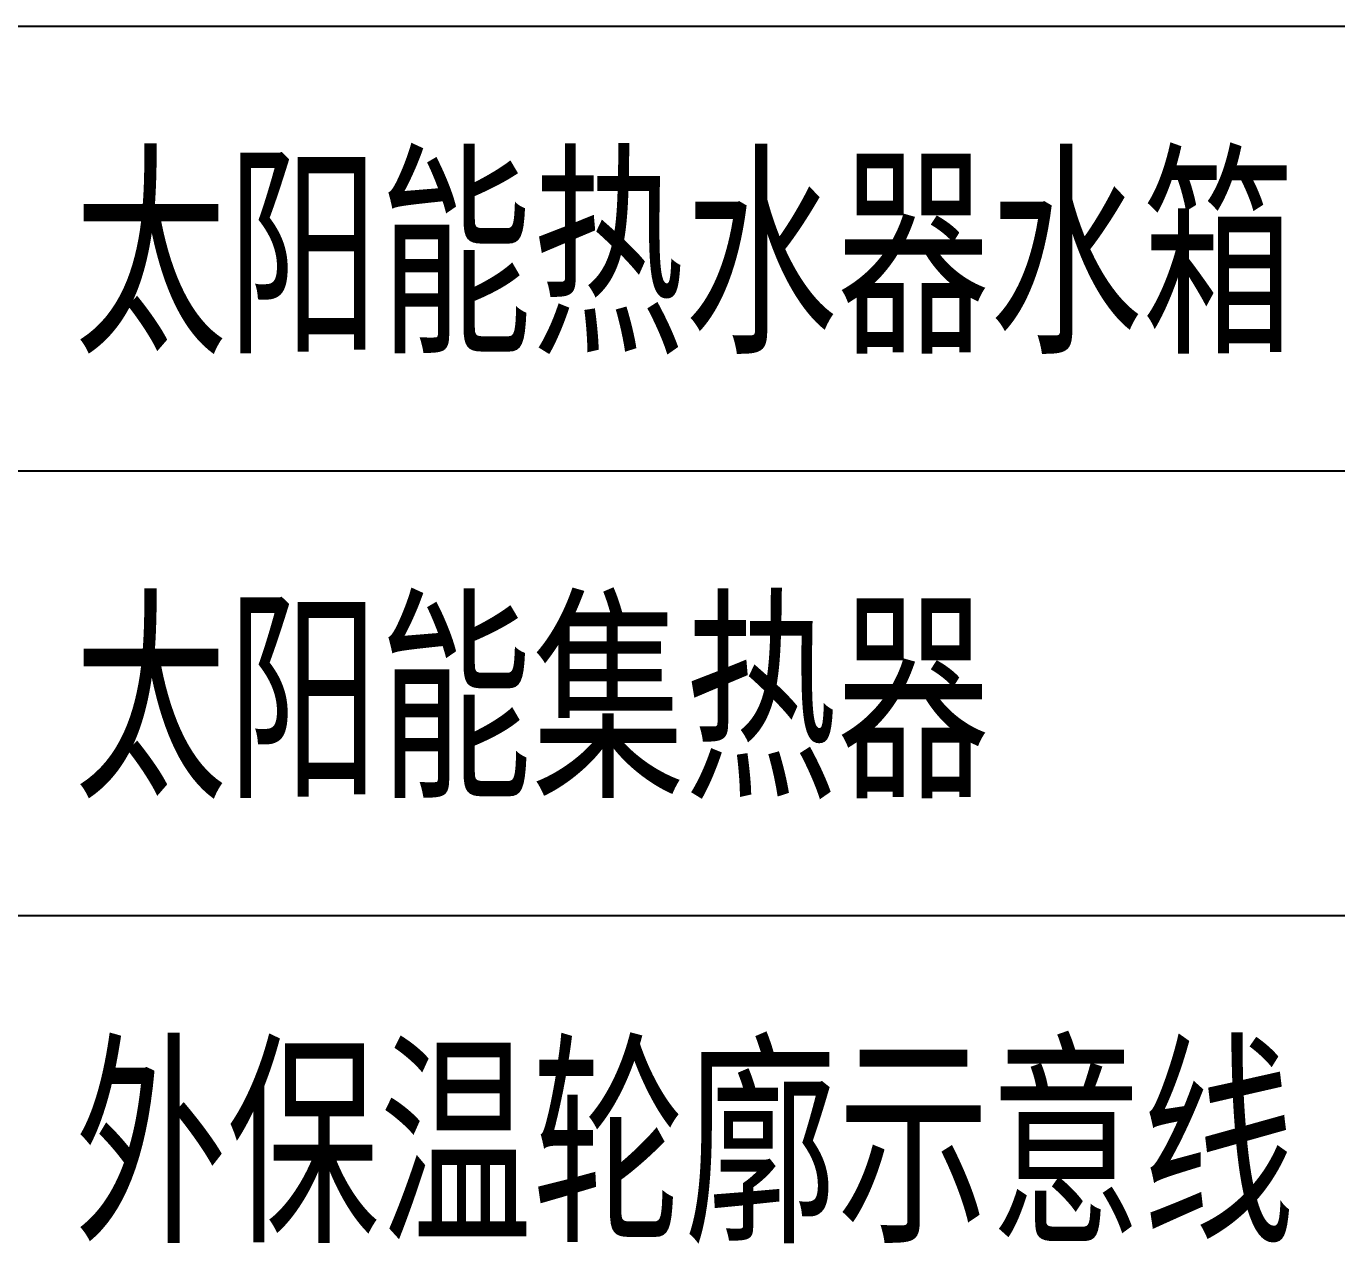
# Model space of a CAD drawing. Extents: x -518115 to 790560, y -210384 to 1628073.
# Drawn here: x 417300 to 419362, y 258599 to 260515 of the extents above; entities that cross this region are included whole.
import ezdxf

# ---------------------------------------------------------------- set-up
doc = ezdxf.new("R2010")
doc.units = 0
doc.header["$LTSCALE"] = 1000
doc.header["$MEASUREMENT"] = 0
doc.layers.add('C-Sheet-图框', color=101, linetype='Continuous')
doc.layers.add('PUB_TEXT', color=4, linetype='Continuous')
doc.styles.add('房间名称', font='TSSDENG', dxfattribs={"width": 0.8, "bigfont": 'HZTXT'})

msp = doc.modelspace()

# ---------------------------------------------------------------- linework, layer by layer
at = {"layer": 'C-Sheet-图框', "color": 0}
for p, q in [((409114.1, 260515.2), (422601, 260515.2)), ((409114.1, 259815.2), (422601, 259815.2)), ((409114.1, 259115.2), (422601, 259115.2))]:
    msp.add_line(p, q, dxfattribs=at)

# ---------------------------------------------------------------- texts
at = {"layer": 'PUB_TEXT', "style": '房间名称', "width": 0.8}
for s, p in [('太阳能热水器水箱', (417376.2, 259999.8)), ('太阳能集热器', (417376.2, 259299.8)), ('外保温轮廓示意线', (417376.2, 258599.8))]:
    msp.add_text(s, height=300, dxfattribs=at).set_placement(p)

doc.saveas('drawing.dxf')
